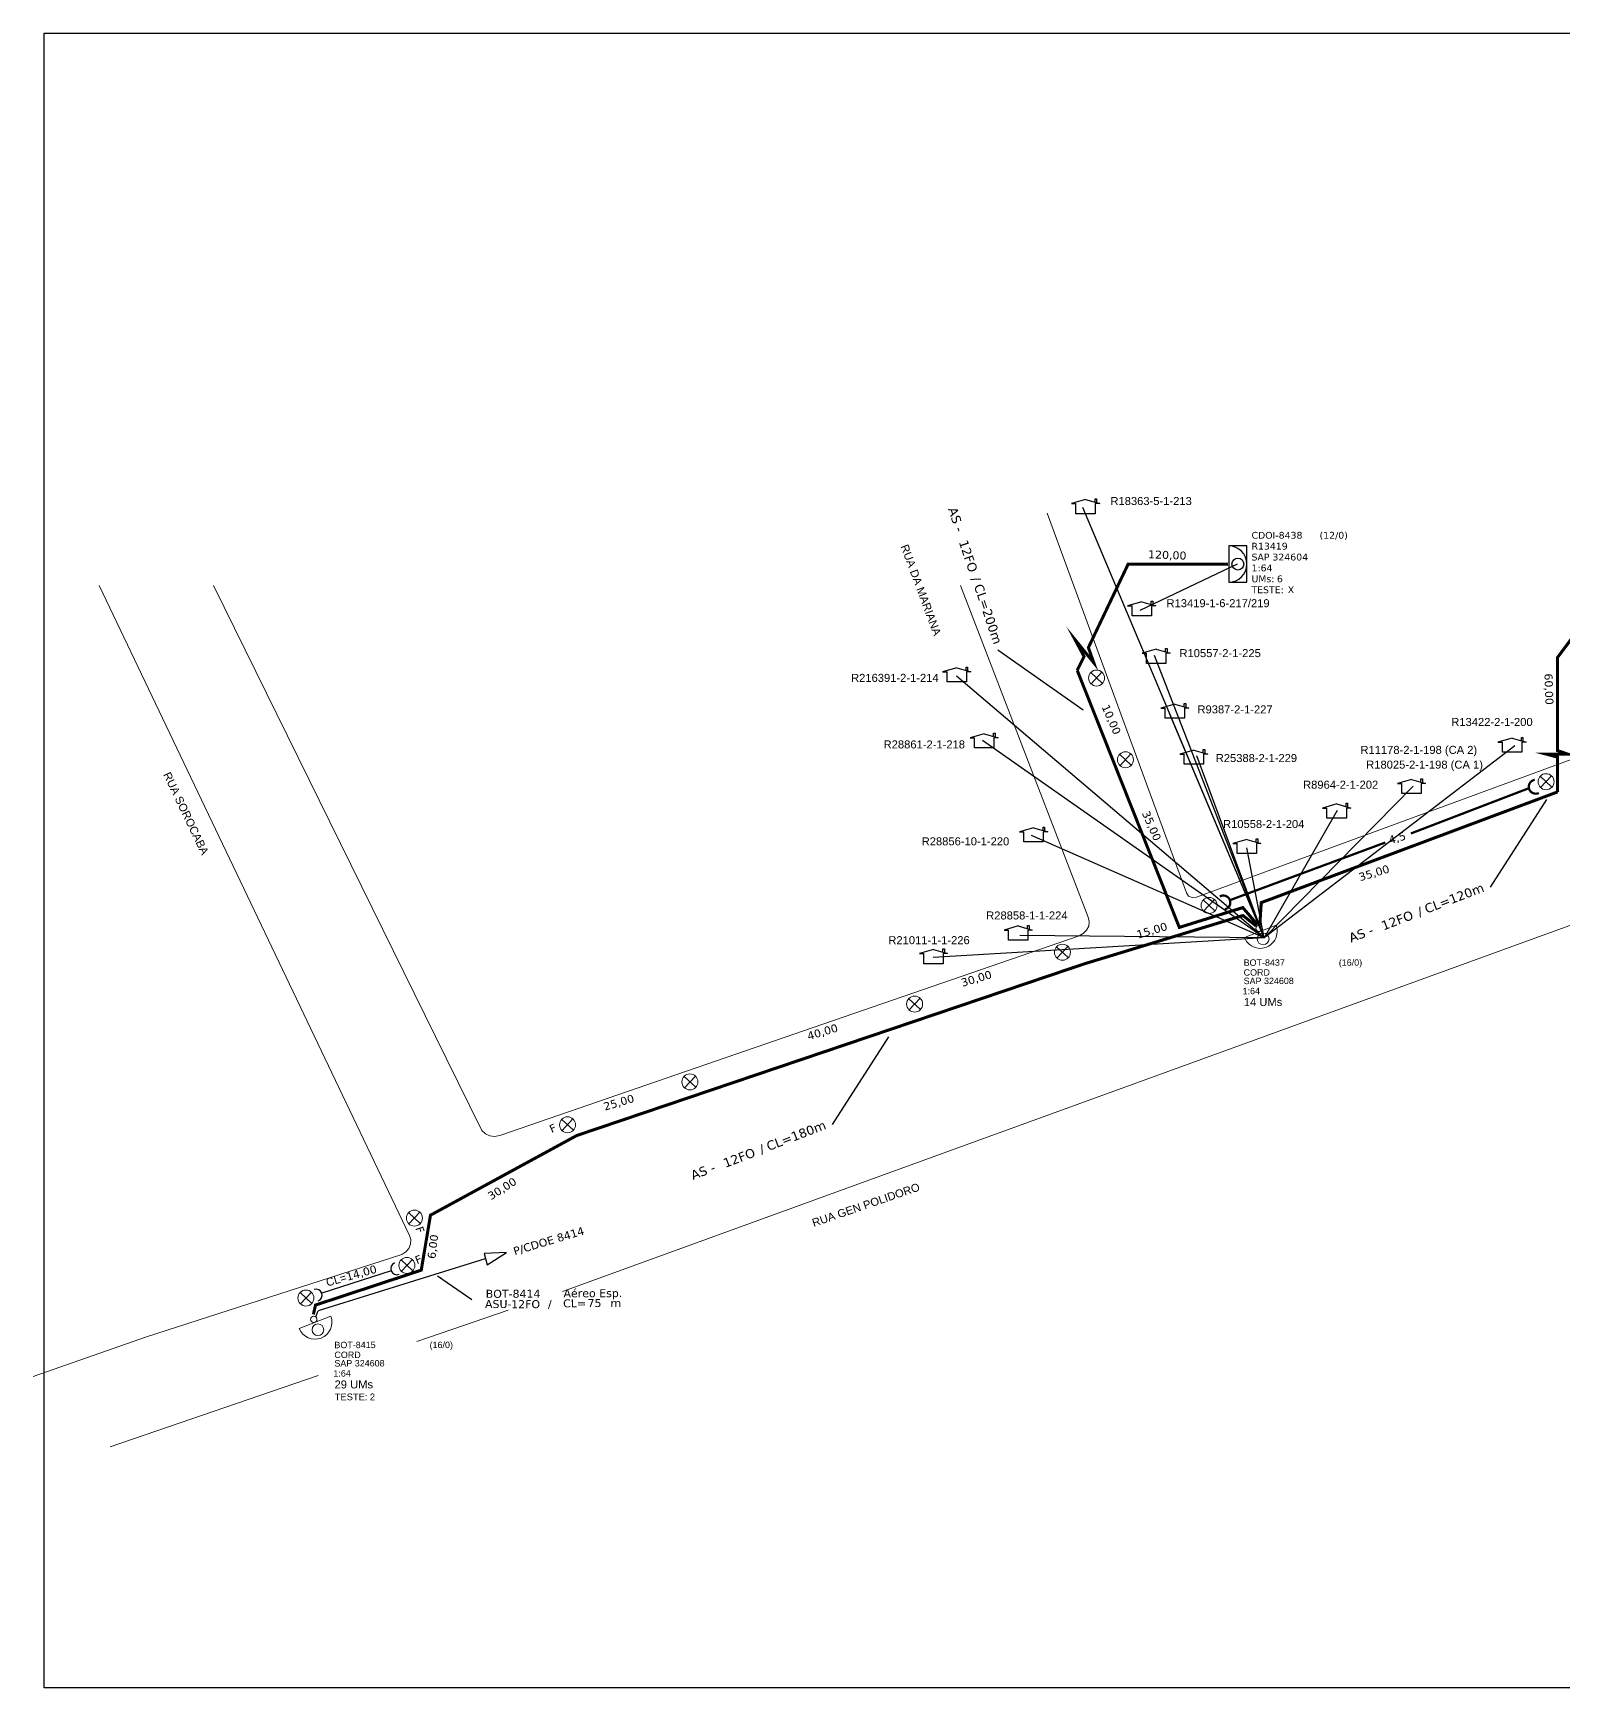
# Model space of a CAD drawing. Header units: millimetres. Extents: x 770 to 1403, y -756 to 790.
# Drawn here: x 770.1 to 1149.1, y -241.3 to 168.2 of the extents above; entities that cross this region are included whole.
import ezdxf
from ezdxf.enums import TextEntityAlignment as Align

# ---------------------------------------------------------------- set-up
doc = ezdxf.new("R2010")
doc.units = ezdxf.units.MM
doc.header["$LTSCALE"] = 0.1
for name, color, linetype, lineweight in [('10.4-Postes', 1, 'Continuous', 0), ('20.0 - Legenda - Elementos Ópticos', 1, 'Continuous', 0), ("20.0-LEGENDA DOS CDO'S", 1, 'Continuous', 0), ('20.2-CDO_POSTE', 1, 'Continuous', 5), ('20.6-CORDOALHA_SUPORTE', 7, 'Continuous', 25), ('CORDOALHA_SUPORTE', 7, 'Continuous', 25), ('Quadra', 251, 'Continuous', 0), ('Segmento Logradouro Texto', 5, 'Continuous', 0)]:
    doc.layers.add(name, color=color, linetype=linetype, lineweight=lineweight)
for name, color, linetype in [('20.4 - CDOI', 1, 'Continuous'), ('CAP a instalar', 1, 'Continuous'), ('label_cabos', 7, 'Continuous'), ('Legenda', 1, 'Continuous'), ('medidas', 3, 'Continuous'), ('surveys', 7, 'Continuous'), ('surveys legendas', 7, 'Continuous')]:
    doc.layers.add(name, color=color, linetype=linetype)
doc.layers.add('DROP DE CLIENTE', color=140, linetype='Continuous', plot=False)
doc.styles.add('ARIAL', font='arial.ttf')
doc.styles.add('DIGICADE', font='arial.ttf')
doc.styles.add('ROMANS', font='arial.ttf')
doc.styles.add('siredit', font='verdana.ttf')
doc.linetypes.add('FENCELINE1', pattern='A,0.25,-0.1,[133,ltypeshp.shx,S=0.1,R=0,X=-0.1,Y=0],-0.1,1', length=1.45)
doc.dimstyles.new('CC', dxfattribs={"dimtxt": 1, "dimasz": 2, "dimexe": 0.18, "dimexo": 0.0625, "dimgap": 0.09, "dimtad": 0, "dimdec": 0, "dimrnd": 1, "dimzin": 0, "dimdsep": 46, "dimtxsty": 'siredit', "dimblk": 'NONE', "dimcen": 0, "dimse1": 1, "dimse2": 1, "dimsd1": 1, "dimsd2": 1, "dimclrt": 7, "dimadec": 0, "dimazin": 0, "dimtfac": 1, "dimtdec": 0, "dimtofl": 0, "dimtmove": 0, "dimatfit": 3, "dimfxl": 1, "dimtolj": 1, "dimtzin": 0, "dimarcsym": 0})

# ---------------------------------------------------------------- blocks, each defined once
blk = doc.blocks.new('poste')
at = {"color": 1}
for p, q in [((-0.73, 0.68), (0.73, -0.68)), ((0.68, 0.73), (-0.68, -0.73))]:
    blk.add_line(p, q, dxfattribs=at)
blk.add_circle((0, 0), 1, dxfattribs=at)
blk = doc.blocks.new('*U97')
at = {"color": 0}
blk.add_line((2.14, -0.58), (-2.1, -0.68), dxfattribs=at)
for centre, radius in [((0, 0.38), 0.733), ((0.03, -1.03), 0.393)]:
    blk.add_circle(centre, radius, dxfattribs=at)
blk.add_arc((0.02, -0.63), 2.12, 1.3782, 181.3782, dxfattribs=at)
blk = doc.blocks.new('Inst CDOE-16 CAIXA DIST OPT CDOE 48F_16D C_SPL_2_1_8')
at = {"layer": "20.0-LEGENDA DOS CDO'S", "color": 0}
for tag, p, style, flags in [('ID_ATIVIDADE', (0.12, 6.47), 'ARIAL', 3), ('FATOR', (7.92, 6.47), 'ARIAL', 1), ('QTDE', (0.1, -1.17), 'DIGICADE', 3)]:
    blk.add_attdef(tag, p, '', height=0.8, rotation=0.118, dxfattribs=dict(at, style=style, flags=flags))
at = {"layer": "20.0-LEGENDA DOS CDO'S", "color": 0, "style": 'ARIAL'}
for tag, p, height in [('CORDOALHA', (0.12, 4.02), 0.8), ('FID', (0.12, 5.25), 0.8), ('1:XX', (-0.01, 1.7), 0.8), ('SAP', (0.12, 2.96), 0.8), ('UMS', (0.14, 0.22), 1)]:
    blk.add_attdef(tag, p, '', height=height, rotation=0.118, dxfattribs=at)
blk.add_attdef('FIBRAS_UTILIZADAS', text='', height=0.8, rotation=0.118, dxfattribs=at).set_placement((13.48, 5.26), align=Align.CENTER)
blk = doc.blocks.new('Teste  FTTH')
at = {"color": 0, "lineweight": 0, "style": 'ROMANS'}
for tag, p in [('TESTE', (-2.3, -0.29)), ('QTDE', (0.21, -0.29))]:
    blk.add_attdef(tag, p, '', height=0.48, dxfattribs=at)
for tag, p, flags in [('FID', (-2.23, -1.25), 1), ('FATOR', (-2.23, -2.03), 3), ('ID_ATIVIDADE', (-2.23, -2.72), 3)]:
    blk.add_attdef(tag, p, '', height=0.48, dxfattribs=dict(at, flags=flags))
blk = doc.blocks.new('Inst CORD ALUMINIO 4.8 MM 3F(sem recursos)')
at = {"layer": '20.6-CORDOALHA_SUPORTE', "color": 0, "lineweight": 0, "style": 'ROMANS'}
blk.add_attdef('LANCE', text='', height=1, dxfattribs=at).set_placement((-0.54, -2.21), align=Align.RIGHT)
at = {"layer": '20.6-CORDOALHA_SUPORTE', "color": 0, "style": 'siredit'}
blk.add_attdef('QTDE', (-0.54, -2.21), '', height=1, rotation=359.69, dxfattribs=at)
at = {"layer": '20.6-CORDOALHA_SUPORTE', "color": 0, "lineweight": 0, "style": 'ROMANS'}
for tag, p, flags in [('FATOR', (-5.2, -4.44), 3), ('ID_ATIVIDADE', (-5.2, -6.67), 3), ('FID', (-5.2, -8.9), 1)]:
    blk.add_attdef(tag, p, '', height=1, dxfattribs=dict(at, flags=flags))
blk = doc.blocks.new('Inst CB ESP CFOA-SM-ASU-120-S-12')
at = {"layer": 'label_cabos', "color": 0, "style": 'siredit'}
for tag, flags, p in [('ID_ATIVIDADE', 3, (1.31, 2.67)), ('FATOR', 1, (11.56, 2.55))]:
    blk.add_attdef(tag, text='', height=1, rotation=359.69, dxfattribs=dict(at, flags=flags)).set_placement(p, align=Align.MIDDLE_CENTER)
for tag, p in [('TIPO_CABO', (1.26, 0)), ('DESTINO_CABO', (3.13, 1.26)), ('CABO', (4.69, -0.05)), ('/', (7.71, -0.05)), ('LANCE', (10.81, 0)), ('TIPO_CABO', (13.11, 1.24)), ('UND', (15.96, 0)), ('FID', (13.15, -1.41))]:
    blk.add_attdef(tag, text='', height=1, rotation=359.69, dxfattribs=at).set_placement(p, align=Align.MIDDLE_CENTER)
blk.add_attdef('QTDE', (12.43, -0.47), '', height=1, rotation=359.69, dxfattribs=at)
blk = doc.blocks.new('_None')
blk = doc.blocks.new('SURVEY_SURVEY')
for p, q in [((0, 0.0000177), (-0.0000176, 0.0000126)), ((-0.0000176, 0.0000126), (-0.0000121, 0.0000126)), ((-0.0000121, 0), (-0.0000121, 0.0000126)), ((0.0000121, 0), (-0.0000121, 0)), ((0, 0.0000177), (0.0000176, 0.0000126)), ((0.0000118, 0.0000185), (0.0000137, 0.0000185)), ((0.0000118, 0.0000144), (0.0000118, 0.0000185)), ((0.0000176, 0.0000126), (0.0000121, 0.0000126)), ((0.0000121, 0.0000126), (0.0000121, 0)), ((0.0000137, 0.0000185), (0.0000137, 0.0000138))]:
    blk.add_line(p, q)
blk = doc.blocks.new('*U202')
at = {"color": 0}
blk.add_line((2.14, -0.58), (-2.1, -0.68), dxfattribs=at)
for centre, radius in [((0, 0.38), 0.733), ((0.03, -1.03), 0.393)]:
    blk.add_circle(centre, radius, dxfattribs=at)
blk.add_arc((0.02, -0.63), 2.12, 1.3782, 181.3782, dxfattribs=at)
blk = doc.blocks.new('LEGENDA DOS CABOS')
at = {"layer": 'label_cabos', "color": 0, "style": 'siredit'}
for tag, p in [('ID', (4.24, 1.63)), ('XX', (14.31, 1.67)), ('TIPO_CABO', (2.74, 0.52)), ('CABO', (6.16, 0.47)), ('/', (9.19, 0.47)), ('METROS', (14.36, 0.47))]:
    blk.add_attdef(tag, text='', height=1, rotation=359.69, dxfattribs=at).set_placement(p, align=Align.MIDDLE_CENTER)
blk = doc.blocks.new('S_CDOI')
at = {"color": 0}
blk.add_lwpolyline([(-2, -1), (2, -1), (2, 1), (-2, 1)], close=True, dxfattribs=at)
blk.add_circle((0, 0), 0.65, dxfattribs=at)
blk.add_arc((0, -1), 2, 0, 180, dxfattribs=at)
blk = doc.blocks.new('*U290')
at = {"layer": '20.4 - CDOI', "color": 0, "rotation": 270}
blk.add_blockref('S_CDOI', (1, 0), dxfattribs=at)
at = {"layer": '20.0 - Legenda - Elementos Ópticos', "color": 0, "style": 'siredit'}
for s, p in [('UMs:', (2.5, -1.62)), ('TESTE:', (2.5, -2.83))]:
    blk.add_text(s, height=0.75, dxfattribs=at).set_placement(p, align=Align.MIDDLE_LEFT)
blk.add_attdef('CODIGO', text='', height=0.75, dxfattribs=at).set_placement((2.5, 3.17), align=Align.MIDDLE_LEFT)
at = {"layer": '20.0 - Legenda - Elementos Ópticos', "color": 0, "style": 'siredit', "flags": 8}
for tag, p in [('LOCAL', (2.5, 1.97)), ('FIBRAS_UTL', (10, 3.17)), ('SAP', (2.5, 0.77)), ('RACIO', (2.5, -0.43)), ('UMS', (5.3, -1.62)), ('TESTES', (6.5, -2.83))]:
    blk.add_attdef(tag, text='', height=0.75, dxfattribs=at).set_placement(p, align=Align.MIDDLE_LEFT)

msp = doc.modelspace()

# ---------------------------------------------------------------- linework, layer by layer
for p, q in [((887.35, -133.54), (881.79, -133.8)), ((881.79, -133.8), (882.54, -136.6)), ((882.54, -136.6), (887.35, -133.54))]:
    msp.add_line(p, q)
for points in [[(1387.83, -241.25), (772.91, -241.25), (772.91, 168.23), (1387.83, 168.23)], [(772.91, 168.23), (1231.9, 168.23), (1231.9, -241.25), (772.91, -241.25)], [(772.91, 168.23), (1231.9, 168.23), (1231.9, -241.25), (772.91, -241.25)]]:
    msp.add_lwpolyline(points, close=True)
at = {"layer": '20.6-CORDOALHA_SUPORTE', "const_width": 0.56}
for points in [[(1141.87, -16.55, 1.175638), (1142.88, -19.8)], [(1063.88, -45.43, -1.175638), (1065.14, -48.6)]]:
    msp.add_lwpolyline(points, format="xyb", dxfattribs=at)
for points in [[(1111.19, -29.83), (1140.4, -18.63)], [(1066.4, -46.33), (1104.87, -32.06)]]:
    msp.add_lwpolyline(points, dxfattribs=at)
at = {"layer": 'CAP a instalar', "color": 7, "linetype": 'FENCELINE1', "ltscale": 5}
for p, q in [((882.05, -135.12), (840.72, -147.93)), ((839.63, -150.95), (839.68, -150.82)), ((840.16, -149.47), (840.72, -147.93))]:
    msp.add_line(p, q, dxfattribs=at)
at = {"layer": 'CAP a instalar', "linetype": 'FENCELINE1', "ltscale": 30, "const_width": 0.754}
for points in [[(1028.59, 10.54), (1030.3, 13.96), (1028.08, 18.11), (1032.7, 12.42), (1031.37, 16.18), (1041.19, 36.78), (1065.94, 36.78)], [(1073.22, -52.39), (1069.59, -48.17), (1053.88, -53.07), (1028.62, 10.5)], [(1073.81, -52.5), (1074.15, -46.94), (1147.53, -19.54)], [(839.52, -148.84), (840.05, -146.52), (866.22, -137.89), (868.51, -124.28), (904.71, -104.57), (1030.22, -62.13), (1069.64, -50.13), (1072.89, -52.71)]]:
    msp.add_lwpolyline(points, dxfattribs=at)
at = {"layer": 'CAP a instalar', "color": 1, "linetype": 'FENCELINE1', "ltscale": 30, "const_width": 0.754}
msp.add_lwpolyline([(1147.53, -19.54), (1147.49, -10.93), (1144.87, -10.23), (1150.18, -10.23), (1147.49, -9.33), (1147.49, 13.71), (1154.16, 22.65)], dxfattribs=at)
at = {"layer": 'CORDOALHA_SUPORTE'}
msp.add_line((858.8, -138.08), (841.61, -143.58), dxfattribs=at)
for centre, start, end in [((860.2, -137.51), 112.1536, 292.1536), ((840.19, -144.09), 289.7015, 109.7015)]:
    msp.add_arc(centre, 1.51, start, end, dxfattribs=at)
at = {"layer": 'DROP DE CLIENTE'}
for points in [[(1074.87, -55.69), (1029.98, 50.85)], [(1044.17, 25.47), (1068.32, 36.91)], [(1074.87, -55.69), (1047.76, 14.22)], [(1074.87, -55.69), (998.69, 9.08)], [(1074.87, -55.69), (1051.47, -0.11)], [(1074.87, -55.69), (1005.19, -6.86)], [(1136.94, -8.13), (1074.87, -55.69)], [(1074.87, -55.69), (1058.23, -10.62)], [(1111.79, -18.13), (1074.87, -55.69)], [(1092.98, -24.11), (1074.87, -55.69)], [(1074.87, -55.69), (1017.31, -30.3)], [(1074.87, -55.69), (1070.59, -33.4)], [(1074.87, -55.69), (992.97, -60.49)], [(1074.87, -55.69), (1014.36, -55.05)]]:
    msp.add_lwpolyline(points, dxfattribs=at)
at = {"layer": 'Quadra'}
for points in [[(1021.13, 49.45), (1055.62, -44.54), (1056.19, -45.31), (1057.08, -45.69), (1058.09, -45.62), (1058.09, -45.62)], [(1021.13, 49.45), (1055.62, -44.54), (1056.19, -45.31), (1057.08, -45.69), (1058.09, -45.62), (1199.37, 6.26)], [(770.14, -164.17), (798.21, -154.4), (861.42, -134), (862.42, -133.38), (863.16, -132.49), (863.57, -131.43), (863.61, -130.32), (863.31, -129.33), (786.52, 31.53)], [(770.14, -164.17), (798.21, -154.4), (861.42, -134), (862.42, -133.38), (863.16, -132.49), (863.57, -131.43), (863.61, -130.32), (863.31, -129.33), (786.52, 31.53)], [(814.78, 31.53), (872.41, -85.4)], [(872.41, -85.4), (881.26, -103.36), (882.12, -104.13), (883.19, -104.64), (884.39, -104.8), (885.7, -104.57), (1029.06, -55.14), (1030.11, -54.59), (1030.93, -53.76), (1031.44, -52.74), (1031.58, -51.63), (1031.35, -50.57), (999.69, 31.53)], [(1226.38, -25.03), (901.15, -143.14)], [(887.76, -147.75), (865.17, -155.52)], [(840.68, -163.95), (789.25, -181.64)]]:
    msp.add_lwpolyline(points, dxfattribs=at)

# ---------------------------------------------------------------- block references
at = {"color": 0, "lineweight": 0, "xscale": 1.979999999999999, "yscale": 1.98, "zscale": 1.98, "rotation": 15.89986985341045}
msp.add_blockref('Inst CORD ALUMINIO 4.8 MM 3F(sem recursos)', (847.75, -136.04), dxfattribs=at).add_auto_attribs({'QTDE': '14,00', 'LANCE': 'CL='})
at = {"layer": '10.4-Postes', "lineweight": 0, "xscale": 1.98, "yscale": 1.98, "zscale": 1.98}
for p in [(1033.39, 8.64), (1040.55, -11.58), (1144.66, -17.01), (1061.24, -47.63), (1024.94, -59.21), (988.36, -72.05), (932.73, -91.29), (902.43, -101.92), (864.53, -125), (862.68, -136.71), (837.68, -144.78)]:
    msp.add_blockref('poste', p, dxfattribs=at)
at = {"layer": "20.0-LEGENDA DOS CDO'S", "color": 1, "lineweight": 0, "xscale": 1.98, "yscale": 1.98, "zscale": 1.98}
msp.add_blockref('Inst CDOE-16 CAIXA DIST OPT CDOE 48F_16D C_SPL_2_1_8', (1069.56, -72.97), dxfattribs=at).add_auto_attribs({'FID': 'BOT-8437', 'CORDOALHA': 'CORD', 'SAP': 'SAP 324608', '1:XX': '1:64', 'UMS': '14 UMs', 'FIBRAS_UTILIZADAS': '(16/0)'})
at = {"layer": "20.0-LEGENDA DOS CDO'S", "color": 5, "lineweight": 0, "xscale": 1.98, "yscale": 1.98, "zscale": 1.98}
msp.add_blockref('Inst CDOE-16 CAIXA DIST OPT CDOE 48F_16D C_SPL_2_1_8', (844.49, -167.59), dxfattribs=at).add_auto_attribs({'FID': 'BOT-8415', 'CORDOALHA': 'CORD', 'SAP': 'SAP 324608', '1:XX': '1:64', 'UMS': '29 UMs', 'FIBRAS_UTILIZADAS': '(16/0)'})
at = {"layer": "20.0-LEGENDA DOS CDO'S", "color": 5, "lineweight": 0, "xscale": 3.465989999999989, "yscale": 3.465989999999992, "zscale": 3.465989999999992, "rotation": 0.004078562105398152}
msp.add_blockref('Teste  FTTH', (852.77, -169.07), dxfattribs=at).add_auto_attribs({'TESTE': 'TESTE:', 'QTDE': '2'})
at = {"layer": '20.2-CDO_POSTE', "color": 1, "xscale": 1.98, "yscale": 1.98, "zscale": 1.98, "rotation": 199.9853027243926}
msp.add_blockref('*U202', (1074.37, -55.21), dxfattribs=at)
at = {"layer": '20.2-CDO_POSTE', "color": 5, "xscale": 1.98, "yscale": 1.98, "zscale": 1.98, "rotation": 199.9853027243927}
msp.add_blockref('*U97', (840.38, -151.93), dxfattribs=at)
at = {"layer": '20.4 - CDOI'}
ref = msp.add_blockref('*U290', (1066.13, 36.83), dxfattribs=dict(at, xscale=2.246513682824625, yscale=2.246513684786089, zscale=2.246513682693861))
ref.add_attrib('CODIGO', 'CDOI-8438', dxfattribs={"layer": '20.0 - Legenda - Elementos Ópticos', "color": 0, "height": 1.685, "style": 'siredit'}).set_placement((1071.75, 43.96), align=Align.MIDDLE_LEFT)
ref.add_attrib('LOCAL', 'R13419', dxfattribs={"layer": '20.0 - Legenda - Elementos Ópticos', "color": 0, "height": 1.685, "style": 'siredit'}).set_placement((1071.75, 41.27), align=Align.MIDDLE_LEFT)
ref.add_attrib('SAP', 'SAP 324604', dxfattribs={"layer": '20.0 - Legenda - Elementos Ópticos', "color": 0, "height": 1.685, "style": 'siredit'}).set_placement((1071.75, 38.57), align=Align.MIDDLE_LEFT)
ref.add_attrib('RACIO', '1:64', dxfattribs={"layer": '20.0 - Legenda - Elementos Ópticos', "color": 0, "height": 1.685, "style": 'siredit'}).set_placement((1071.75, 35.87), align=Align.MIDDLE_LEFT)
ref.add_attrib('UMS', '6', dxfattribs={"layer": '20.0 - Legenda - Elementos Ópticos', "color": 0, "height": 1.68, "style": 'siredit'}).set_placement((1078.04, 33.18), align=Align.MIDDLE_LEFT)
ref.add_attrib('FIBRAS_UTL', '(12/0)', dxfattribs={"layer": '20.0 - Legenda - Elementos Ópticos', "color": 0, "height": 1.685, "style": 'siredit'}).set_placement((1088.6, 43.96), align=Align.MIDDLE_LEFT)
ref.add_attrib('TESTES', 'X', dxfattribs={"layer": '20.0 - Legenda - Elementos Ópticos', "color": 0, "height": 1.68, "style": 'siredit'}).set_placement((1080.73, 30.48), align=Align.MIDDLE_LEFT)
at = {"layer": 'label_cabos', "color": 0}
ref = msp.add_blockref('LEGENDA DOS CABOS', (997.47, 51.41), dxfattribs=dict(at, xscale=2.8321070653325, yscale=2.8321070653325, zscale=2.8321070653325, rotation=288.9539666222257))
ref.add_attrib('CABO', '12FO', dxfattribs={"layer": 'Legenda', "color": 7, "height": 2.266, "rotation": 288.644, "style": 'siredit'}).set_placement((1001.64, 38.81), align=Align.MIDDLE_CENTER)
ref.add_attrib('METROS', 'CL=200m', dxfattribs={"layer": 'Legenda', "color": 7, "height": 2.266, "rotation": 288.644, "style": 'siredit'}).set_placement((1006.56, 24.48), align=Align.MIDDLE_CENTER)
ref.add_attrib('/', '/', dxfattribs={"layer": 'Legenda', "color": 7, "height": 2.27, "rotation": 288.644, "style": 'siredit'}).set_placement((1003.59, 33.12), align=Align.MIDDLE_CENTER)
ref.add_attrib('TIPO_CABO', 'AS -', dxfattribs={"layer": 'Legenda', "color": 7, "height": 2.266, "rotation": 288.644, "style": 'siredit'}).set_placement((998.66, 47.88), align=Align.MIDDLE_CENTER)
ref = msp.add_blockref('LEGENDA DOS CABOS', (1095.4, -56.01), dxfattribs=dict(at, xscale=2.8321070653325, yscale=2.8321070653325, zscale=2.8321070653325, rotation=21.27102900809715))
ref.add_attrib('CABO', '12FO', dxfattribs={"layer": 'Legenda', "color": 7, "height": 2.266, "rotation": 20.961, "style": 'siredit'}).set_placement((1107.82, -51.33), align=Align.MIDDLE_CENTER)
ref.add_attrib('METROS', 'CL=120m', dxfattribs={"layer": 'Legenda', "color": 7, "height": 2.266, "rotation": 20.961, "style": 'siredit'}).set_placement((1121.93, -45.84), align=Align.MIDDLE_CENTER)
ref.add_attrib('/', '/', dxfattribs={"layer": 'Legenda', "color": 7, "height": 2.27, "rotation": 20.961, "style": 'siredit'}).set_placement((1113.42, -49.15), align=Align.MIDDLE_CENTER)
ref.add_attrib('TIPO_CABO', 'AS -', dxfattribs={"layer": 'Legenda', "color": 7, "height": 2.266, "rotation": 20.961, "style": 'siredit'}).set_placement((1098.87, -54.67), align=Align.MIDDLE_CENTER)
ref = msp.add_blockref('LEGENDA DOS CABOS', (932.5, -114.75), dxfattribs=dict(at, xscale=2.8321070653325, yscale=2.8321070653325, zscale=2.8321070653325, rotation=21.27102900809715))
ref.add_attrib('CABO', '12FO', dxfattribs={"layer": 'Legenda', "color": 7, "height": 2.266, "rotation": 20.961, "style": 'siredit'}).set_placement((944.92, -110.07), align=Align.MIDDLE_CENTER)
ref.add_attrib('METROS', 'CL=180m', dxfattribs={"layer": 'Legenda', "color": 7, "height": 2.266, "rotation": 20.961, "style": 'siredit'}).set_placement((959.03, -104.58), align=Align.MIDDLE_CENTER)
ref.add_attrib('/', '/', dxfattribs={"layer": 'Legenda', "color": 7, "height": 2.27, "rotation": 20.961, "style": 'siredit'}).set_placement((950.52, -107.89), align=Align.MIDDLE_CENTER)
ref.add_attrib('TIPO_CABO', 'AS -', dxfattribs={"layer": 'Legenda', "color": 7, "height": 2.266, "rotation": 20.961, "style": 'siredit'}).set_placement((935.97, -113.41), align=Align.MIDDLE_CENTER)
at = {"layer": 'label_cabos'}
ref = msp.add_blockref('Inst CB ESP CFOA-SM-ASU-120-S-12', (882.78, -146.27), dxfattribs=dict(at, xscale=1.98, yscale=1.98, zscale=1.98, rotation=0.4634636605450996))
ref.add_attrib('DESTINO_CABO', 'BOT-8414', dxfattribs={"color": 0, "height": 1.98, "rotation": 0.1535, "style": 'siredit'}).set_placement((888.96, -143.72), align=Align.MIDDLE_CENTER)
ref.add_attrib('TIPO_CABO', 'Aéreo Esp.', dxfattribs={"color": 0, "height": 1.98, "rotation": 0.1535, "style": 'siredit'}).set_placement((908.71, -143.59), align=Align.MIDDLE_CENTER)
ref.add_attrib('CABO', '12FO', dxfattribs={"color": 0, "height": 1.98, "rotation": 0.1535, "style": 'siredit'}).set_placement((892.06, -146.3), align=Align.MIDDLE_CENTER)
ref.add_attrib('/', '/', dxfattribs={"color": 0, "height": 1.98, "rotation": 0.1535, "style": 'siredit'}).set_placement((898.05, -146.25), align=Align.MIDDLE_CENTER)
ref.add_attrib('TIPO_CABO', 'ASU-', dxfattribs={"color": 0, "height": 1.98, "rotation": 0.1535, "style": 'siredit'}).set_placement((885.28, -146.26), align=Align.MIDDLE_CENTER)
ref.add_attrib('LANCE', 'CL=', dxfattribs={"color": 0, "height": 1.98, "rotation": 0.1535, "style": 'siredit'}).set_placement((904.18, -146.09), align=Align.MIDDLE_CENTER)
ref.add_attrib('QTDE', '75', (907.39, -147.01), dxfattribs={"color": 0, "height": 1.98, "rotation": 0.1535, "style": 'siredit'})
ref.add_attrib('UND', 'm', dxfattribs={"color": 0, "height": 1.98, "rotation": 0.1535, "style": 'siredit'}).set_placement((914.39, -146.01), align=Align.MIDDLE_CENTER)
at = {"layer": 'surveys', "color": 151, "xscale": 198000, "yscale": 198000, "zscale": 198000}
for p in [(1030.69, 49.31), (1044.57, 24.03), (1048.15, 12.26), (998.77, 7.69), (1052.77, -1.3), (1005.58, -8.66), (1136.24, -9.74), (1057.47, -12.71), (1111.36, -19.96), (1092.83, -26.02), (1017.81, -31.9), (1070.59, -34.81), (1014, -56.22), (993.04, -62.05)]:
    msp.add_blockref('SURVEY_SURVEY', p, dxfattribs=at)

# ---------------------------------------------------------------- texts
at = {"layer": '10.4-Postes', "lineweight": 0, "style": 'siredit'}
for rotation, p in [(23.7094, (898.48, -103.98)), (288.8448, (864.72, -127.47)), (20.6416, (865.14, -136.44))]:
    msp.add_text('F', height=1.98, rotation=rotation, dxfattribs=at).set_placement(p)
at = {"layer": 'medidas', "color": 7, "style": 'siredit'}
for s, rotation, p in [('120,00', 357.9507, (1046.12, 38.27)), ('60,00', 272.1461, (1144.25, 9.74)), ('10,00', 293.5917, (1034.6, 1.54)), ('35,00', 293.5917, (1044.57, -24.76)), ('35,00', 16.6805, (1098.64, -41.65)), ('15,00', 16.6805, (1043.66, -55.87)), ('30,00', 16.6805, (1000.2, -67.78)), ('40,00', 16.6805, (962.11, -80.99)), ('25,00', 16.6805, (911.69, -98.43)), ('30,00', 32.3947, (883.48, -120.62)), ('6,00', 82.8337, (869.7, -135.18)), ('P/CDOE 8414', 16.6805, (889.36, -134.2))]:
    msp.add_text(s, height=1.98, rotation=rotation, dxfattribs=at).set_placement(p)
msp.add_text('4,5', height=1.98, rotation=16.6805, dxfattribs=at).set_placement((1107.81, -30.92), align=Align.MIDDLE_CENTER)
at = {"layer": 'Segmento Logradouro Texto', "color": 7, "linetype": 'Continuous', "char_height": 1.98, "attachment_point": 1, "style": 'DIGICADE'}
for s, insert, width, rotation in [('\\fArial|b0|i0|c0|p34;\\W1.0000000000;\\T1.0000000000;\\o\\lRUA DA MARIANA', (986.7, 41.93), 24.3813, 290.3351), ('\\fArial|b0|i0|c0|p34;\\W1.0000000000;\\T1.0000000000;\\o\\lRUA SOROCABA', (804.08, -14.38), 22.8456, 295.5472), ('\\fArial|b0|i0|c0|p34;\\W1.0000000000;\\T1.0000000000;\\o\\lRUA GEN POLIDORO', (962.74, -125.31), 28.5236, 18.9173)]:
    msp.add_mtext(s, dxfattribs=dict(at, insert=insert, width=width, rotation=rotation))
at = {"layer": 'surveys legendas', "style": 'ARIAL'}
for s, p in [('R18363-5-1-213', (1036.82, 51.45)), ('R13419-1-6-217/219', (1050.7, 26.17)), ('R10557-2-1-225', (1053.91, 13.81)), ('R216391-2-1-214', (972.62, 7.69)), ('R9387-2-1-227', (1058.37, -0.11)), ('R13422-2-1-200', (1121.2, -3.22)), ('R28861-2-1-218', (980.68, -8.78)), ('R11178-2-1-198 (CA 2)', (1098.71, -10.13)), ('R25388-2-1-229', (1062.89, -12.15)), ('R18025-2-1-198 (CA 1)', (1100.14, -13.78)), ('R8964-2-1-202', (1084.51, -18.75)), ('R10558-2-1-204', (1064.7, -28.48)), ('R28856-10-1-220', (990.1, -32.76)), ('R28858-1-1-224', (1006.07, -51.1)), ('R21011-1-1-226', (981.85, -57.22))]:
    msp.add_text(s, height=1.98, dxfattribs=at).set_placement(p)

# ---------------------------------------------------------------- leaders
at = {"layer": 'label_cabos'}
for points in [[(1030.06, 0.69, 518.69), (1008.94, 15.5, 518.69)], [(1144.75, -21.39, 518.69), (1130.81, -43.09, 518.69)], [(981.86, -80.13, 518.69), (967.91, -101.83, 518.69)], [(870.25, -139.25), (878.78, -145.12)]]:
    msp.add_leader(points, dimstyle='CC', override={"dimasz": 1, "dimgap": 0.09, "dimtad": 0}, dxfattribs=at)

doc.saveas('drawing.dxf')
